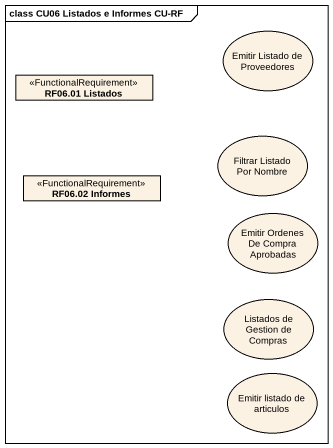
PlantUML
@startuml
mainframe class CU06 Listados e Informes CU-RF
allowmixing
hide circle
hide empty members
usecase "Emitir Listado de Proveedores" as Emitir_Listado_de
class "RF06.01 Listados" as RF06_01_Listados <<FunctionalRequirement>>
usecase "Filtrar Listado Por Nombre" as Filtrar_Listado_Por_Nombre
class "RF06.02 Informes" as RF06_02_Informes <<FunctionalRequirement>>
usecase "Emitir Ordenes De Compra Aprobadas" as Emitir_Ordenes_De_Compra
usecase "Listados de Gestion de Compras" as Listados_de_Gestion_de
usecase "Emitir listado de articulos" as Emitir_listado_de_articulos
@enduml
